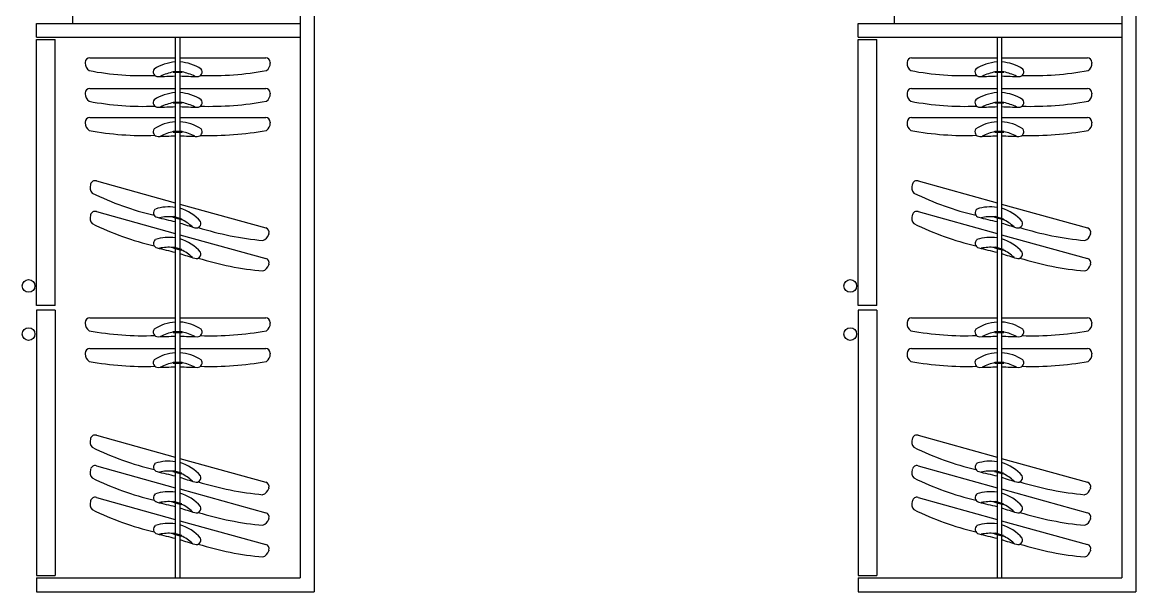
# Model space of a CAD drawing. Header units: millimetres. Extents: x -10 to 320, y -26 to 94.
# Drawn here: x 190.291 to 192.698, y 25.454 to 26.686 of the extents above; entities that cross this region are included whole.
import ezdxf

# ---------------------------------------------------------------- set-up
doc = ezdxf.new("R2010")
doc.units = ezdxf.units.MM
doc.header["$LTSCALE"] = 0.05
doc.layers.add('FURN-L', color=1, linetype='Continuous')
doc.layers.add('FURN-T', color=2, linetype='Continuous')

msp = doc.modelspace()

# ---------------------------------------------------------------- linework, layer by layer
at = {"layer": 'FURN-L', "color": 7}
for p, q in [((190.3992, 27.7238), (190.3992, 26.6838)), ((192.1759, 27.7238), (192.1759, 26.6838)), ((190.6216, 26.6538), (190.6216, 25.4838)), ((190.6316, 26.6538), (190.6316, 25.4838)), ((192.3983, 26.6538), (192.3983, 25.4838)), ((192.4083, 26.6538), (192.4083, 25.4838)), ((190.437, 26.6094), (190.6216, 26.6094)), ((190.6316, 26.6094), (190.817, 26.6094)), ((192.2137, 26.6094), (192.3983, 26.6094)), ((192.4083, 26.6094), (192.5937, 26.6094)), ((190.427, 26.5994), (190.427, 26.5979)), ((190.6172, 26.5781), (190.6172, 26.58)), ((190.6172, 26.58), (190.6363, 26.58)), ((190.6363, 26.5781), (190.6363, 26.58)), ((190.827, 26.5994), (190.827, 26.5979)), ((192.2037, 26.5994), (192.2037, 26.5979)), ((192.3939, 26.5781), (192.3939, 26.58)), ((192.3939, 26.58), (192.413, 26.58)), ((192.413, 26.5781), (192.413, 26.58)), ((192.6037, 26.5994), (192.6037, 26.5979)), ((190.6172, 26.5781), (190.6363, 26.5781)), ((192.3939, 26.5781), (192.413, 26.5781)), ((190.427, 26.533), (190.427, 26.5315)), ((190.437, 26.543), (190.6216, 26.543)), ((190.6316, 26.543), (190.817, 26.543)), ((190.827, 26.533), (190.827, 26.5315)), ((192.2037, 26.533), (192.2037, 26.5315)), ((192.2137, 26.543), (192.3983, 26.543)), ((192.4083, 26.543), (192.5937, 26.543)), ((192.6037, 26.533), (192.6037, 26.5315)), ((190.6172, 26.5136), (190.6363, 26.5136)), ((190.6172, 26.5117), (190.6172, 26.5136)), ((190.6172, 26.5117), (190.6363, 26.5117)), ((190.6363, 26.5117), (190.6363, 26.5136)), ((192.3939, 26.5136), (192.413, 26.5136)), ((192.3939, 26.5117), (192.3939, 26.5136)), ((192.3939, 26.5117), (192.413, 26.5117)), ((192.413, 26.5117), (192.413, 26.5136)), ((190.427, 26.4699), (190.427, 26.4684)), ((190.437, 26.4799), (190.6216, 26.4799)), ((190.6316, 26.4799), (190.817, 26.4799)), ((190.827, 26.4699), (190.827, 26.4684)), ((192.2037, 26.4699), (192.2037, 26.4684)), ((192.2137, 26.4799), (192.3983, 26.4799)), ((192.4083, 26.4799), (192.5937, 26.4799)), ((192.6037, 26.4699), (192.6037, 26.4684)), ((190.6172, 26.4486), (190.6172, 26.4504)), ((190.6172, 26.4504), (190.6363, 26.4504)), ((190.6172, 26.4486), (190.6363, 26.4486)), ((190.6363, 26.4486), (190.6363, 26.4504)), ((192.3939, 26.4486), (192.3939, 26.4504)), ((192.3939, 26.4504), (192.413, 26.4504)), ((192.3939, 26.4486), (192.413, 26.4486)), ((192.413, 26.4486), (192.413, 26.4504)), ((190.4509, 26.3429), (190.6216, 26.2955)), ((192.2276, 26.3429), (192.3983, 26.2955)), ((190.4386, 26.3359), (190.4382, 26.3344)), ((192.2153, 26.3359), (192.2149, 26.3344)), ((190.6316, 26.2927), (190.817, 26.2412)), ((192.4083, 26.2927), (192.5937, 26.2412)), ((190.4386, 26.2697), (190.4382, 26.2683)), ((190.4509, 26.2767), (190.6216, 26.2293)), ((192.2153, 26.2697), (192.2149, 26.2683)), ((192.2276, 26.2767), (192.3983, 26.2293)), ((190.6162, 26.2645), (190.6167, 26.2663)), ((190.6162, 26.2645), (190.6346, 26.2594)), ((190.6167, 26.2663), (190.6351, 26.2612)), ((190.6346, 26.2594), (190.6351, 26.2612)), ((192.3929, 26.2645), (192.3934, 26.2663)), ((192.3929, 26.2645), (192.4113, 26.2594)), ((192.3934, 26.2663), (192.4118, 26.2612)), ((192.4113, 26.2594), (192.4118, 26.2612)), ((190.6316, 26.2265), (190.817, 26.1751)), ((190.824, 26.2289), (190.8236, 26.2275)), ((192.4083, 26.2265), (192.5937, 26.1751)), ((192.6007, 26.2289), (192.6003, 26.2275)), ((190.6162, 26.1983), (190.6167, 26.2001)), ((190.6162, 26.1983), (190.6346, 26.1932)), ((190.6167, 26.2001), (190.6351, 26.195)), ((190.6346, 26.1932), (190.6351, 26.195)), ((192.3929, 26.1983), (192.3934, 26.2001)), ((192.3929, 26.1983), (192.4113, 26.1932)), ((192.3934, 26.2001), (192.4118, 26.195)), ((192.4113, 26.1932), (192.4118, 26.195)), ((190.824, 26.1627), (190.8236, 26.1613)), ((192.6007, 26.1627), (192.6003, 26.1613)), ((190.427, 26.0365), (190.427, 26.0349)), ((190.437, 26.0465), (190.6216, 26.0465)), ((190.6316, 26.0465), (190.817, 26.0465)), ((190.827, 26.0365), (190.827, 26.0349)), ((192.2037, 26.0365), (192.2037, 26.0349)), ((192.2137, 26.0465), (192.3983, 26.0465)), ((192.4083, 26.0465), (192.5937, 26.0465)), ((192.6037, 26.0365), (192.6037, 26.0349)), ((190.6172, 26.017), (190.6363, 26.017)), ((190.6172, 26.0152), (190.6172, 26.017)), ((190.6172, 26.0152), (190.6363, 26.0152)), ((190.6363, 26.0152), (190.6363, 26.017)), ((192.3939, 26.017), (192.413, 26.017)), ((192.3939, 26.0152), (192.3939, 26.017)), ((192.3939, 26.0152), (192.413, 26.0152)), ((192.413, 26.0152), (192.413, 26.017)), ((190.437, 25.9801), (190.6216, 25.9801)), ((190.6316, 25.9801), (190.817, 25.9801)), ((192.2137, 25.9801), (192.3983, 25.9801)), ((192.4083, 25.9801), (192.5937, 25.9801)), ((190.427, 25.9701), (190.427, 25.9685)), ((190.827, 25.9701), (190.827, 25.9685)), ((192.2037, 25.9701), (192.2037, 25.9685)), ((192.6037, 25.9701), (192.6037, 25.9685)), ((190.6172, 25.9488), (190.6172, 25.9506)), ((190.6172, 25.9506), (190.6363, 25.9506)), ((190.6172, 25.9488), (190.6363, 25.9488)), ((190.6363, 25.9488), (190.6363, 25.9506)), ((192.3939, 25.9488), (192.3939, 25.9506)), ((192.3939, 25.9506), (192.413, 25.9506)), ((192.3939, 25.9488), (192.413, 25.9488)), ((192.413, 25.9488), (192.413, 25.9506)), ((190.4386, 25.7856), (190.4382, 25.7842)), ((190.4509, 25.7926), (190.6216, 25.7452)), ((192.2153, 25.7856), (192.2149, 25.7842)), ((192.2276, 25.7926), (192.3983, 25.7452)), ((190.6316, 25.7424), (190.817, 25.691)), ((192.4083, 25.7424), (192.5937, 25.691)), ((190.4386, 25.7194), (190.4382, 25.718)), ((190.4509, 25.7264), (190.6216, 25.679)), ((190.6162, 25.7142), (190.6167, 25.716)), ((190.6162, 25.7142), (190.6346, 25.7091)), ((190.6167, 25.716), (190.6351, 25.7109)), ((192.2153, 25.7194), (192.2149, 25.718)), ((192.2276, 25.7264), (192.3983, 25.679)), ((192.3929, 25.7142), (192.3934, 25.716)), ((192.3929, 25.7142), (192.4113, 25.7091)), ((192.3934, 25.716), (192.4118, 25.7109)), ((190.6346, 25.7091), (190.6351, 25.7109)), ((192.4113, 25.7091), (192.4118, 25.7109)), ((190.6316, 25.6762), (190.817, 25.6248)), ((190.824, 25.6786), (190.8236, 25.6772)), ((192.4083, 25.6762), (192.5937, 25.6248)), ((192.6007, 25.6786), (192.6003, 25.6772)), ((190.4386, 25.6508), (190.4382, 25.6494)), ((190.4509, 25.6578), (190.6216, 25.6104)), ((190.6162, 25.648), (190.6167, 25.6498)), ((190.6162, 25.648), (190.6346, 25.6429)), ((190.6167, 25.6498), (190.6351, 25.6447)), ((190.6346, 25.6429), (190.6351, 25.6447)), ((192.2153, 25.6508), (192.2149, 25.6494)), ((192.2276, 25.6578), (192.3983, 25.6104)), ((192.3929, 25.648), (192.3934, 25.6498)), ((192.3929, 25.648), (192.4113, 25.6429)), ((192.3934, 25.6498), (192.4118, 25.6447)), ((192.4113, 25.6429), (192.4118, 25.6447)), ((190.6316, 25.6076), (190.817, 25.5562)), ((190.824, 25.6124), (190.8236, 25.611)), ((192.4083, 25.6076), (192.5937, 25.5562)), ((192.6007, 25.6124), (192.6003, 25.611)), ((190.6162, 25.5794), (190.6167, 25.5812)), ((190.6162, 25.5794), (190.6346, 25.5743)), ((190.6167, 25.5812), (190.6351, 25.5761)), ((190.6346, 25.5743), (190.6351, 25.5761)), ((192.3929, 25.5794), (192.3934, 25.5812)), ((192.3929, 25.5794), (192.4113, 25.5743)), ((192.3934, 25.5812), (192.4118, 25.5761)), ((192.4113, 25.5743), (192.4118, 25.5761)), ((190.824, 25.5438), (190.8236, 25.5424)), ((192.6007, 25.5438), (192.6003, 25.5424))]:
    msp.add_line(p, q, dxfattribs=at)
for centre in [(190.3044, 26.1155), (192.0811, 26.1155), (190.3044, 26.0115), (192.0811, 26.0115)]:
    msp.add_circle(centre, 0.0137, dxfattribs=at)
for centre, radius, start, end in [((190.437, 26.5994), 0.01, 90, 180), ((190.817, 26.5994), 0.01, 0, 90), ((192.2137, 26.5994), 0.01, 90, 180), ((192.5937, 26.5994), 0.01, 0, 90), ((190.4456, 26.5973), 0.0186, 178.1381, 236.6028), ((190.5526, 27.2026), 0.6319, 259.3059, 272.2439), ((190.5839, 26.5787), 0.01, 141.6716, 273.187), ((190.6277, 26.5074), 0.0931, 93.7473, 123.6389), ((190.6259, 26.5074), 0.0931, 56.3611, 86.5112), ((190.6696, 26.5787), 0.01, 266.813, 38.3284), ((190.6972, 27.2472), 0.6765, 268.2062, 280.3345), ((190.8084, 26.5973), 0.0186, 303.3972, 1.8619), ((192.2223, 26.5973), 0.0186, 178.1381, 236.6028), ((192.3293, 27.2026), 0.6319, 259.3059, 272.2439), ((192.3606, 26.5787), 0.01, 141.6716, 273.187), ((192.4043, 26.5074), 0.0931, 93.7473, 123.6389), ((192.4026, 26.5074), 0.0931, 56.3611, 86.5112), ((192.4463, 26.5787), 0.01, 266.813, 38.3284), ((192.4739, 27.2472), 0.6765, 268.2062, 280.3345), ((192.5851, 26.5973), 0.0186, 303.3972, 1.8619), ((190.5059, 29.2845), 2.7169, 271.6576, 272.4488), ((190.634, 26.4849), 0.0952, 99.9617, 117.8245), ((190.7477, 29.2845), 2.7169, 267.5512, 268.3424), ((190.6196, 26.4849), 0.0952, 62.1755, 80.0383), ((192.2826, 29.2845), 2.7169, 271.6576, 272.4488), ((192.4107, 26.4849), 0.0952, 99.9617, 117.8245), ((192.5243, 29.2845), 2.7169, 267.5512, 268.3424), ((192.3963, 26.4849), 0.0952, 62.1755, 80.0383), ((190.437, 26.533), 0.01, 90, 180), ((190.4456, 26.5309), 0.0186, 178.1381, 236.6028), ((190.6277, 26.441), 0.0931, 93.7473, 123.6389), ((190.6259, 26.441), 0.0931, 56.3611, 86.5112), ((190.817, 26.533), 0.01, 0, 90), ((190.8084, 26.5309), 0.0186, 303.3972, 1.8619), ((192.2223, 26.5309), 0.0186, 178.1381, 236.6028), ((192.2137, 26.533), 0.01, 90, 180), ((192.4043, 26.441), 0.0931, 93.7473, 123.6389), ((192.4026, 26.441), 0.0931, 56.3611, 86.5112), ((192.5937, 26.533), 0.01, 0, 90), ((192.5851, 26.5309), 0.0186, 303.3972, 1.8619), ((190.5526, 27.1362), 0.6319, 259.3059, 272.2439), ((190.5839, 26.5123), 0.01, 141.6716, 273.187), ((190.634, 26.4185), 0.0952, 99.9617, 117.8245), ((190.6196, 26.4185), 0.0952, 62.1755, 80.0383), ((190.6696, 26.5123), 0.01, 266.813, 38.3284), ((190.6972, 27.1808), 0.6765, 268.2062, 280.3345), ((192.3293, 27.1362), 0.6319, 259.3059, 272.2439), ((192.3606, 26.5123), 0.01, 141.6716, 273.187), ((192.4107, 26.4185), 0.0952, 99.9617, 117.8245), ((192.3963, 26.4185), 0.0952, 62.1755, 80.0383), ((192.4463, 26.5123), 0.01, 266.813, 38.3284), ((192.4739, 27.1808), 0.6765, 268.2062, 280.3345), ((190.5059, 29.2181), 2.7169, 271.6576, 272.4488), ((190.7477, 29.2181), 2.7169, 267.5512, 268.3424), ((192.2826, 29.2181), 2.7169, 271.6576, 272.4488), ((192.5243, 29.2181), 2.7169, 267.5512, 268.3424), ((190.437, 26.4699), 0.01, 90, 180), ((190.4456, 26.4678), 0.0186, 178.1381, 236.6028), ((190.6277, 26.3779), 0.0931, 93.7473, 123.6389), ((190.6259, 26.3779), 0.0931, 56.3611, 86.5112), ((190.817, 26.4699), 0.01, 0, 90), ((190.8084, 26.4678), 0.0186, 303.3972, 1.8619), ((192.2223, 26.4678), 0.0186, 178.1381, 236.6028), ((192.2137, 26.4699), 0.01, 90, 180), ((192.4043, 26.3779), 0.0931, 93.7473, 123.6389), ((192.4026, 26.3779), 0.0931, 56.3611, 86.5112), ((192.5937, 26.4699), 0.01, 0, 90), ((192.5851, 26.4678), 0.0186, 303.3972, 1.8619), ((190.5526, 27.0731), 0.6319, 259.3059, 272.2439), ((190.5839, 26.4492), 0.01, 141.6716, 273.187), ((190.5059, 29.155), 2.7169, 271.6576, 272.4488), ((190.634, 26.3554), 0.0952, 99.9617, 117.8245), ((190.7477, 29.155), 2.7169, 267.5512, 268.3424), ((190.6196, 26.3554), 0.0952, 62.1755, 80.0383), ((190.6696, 26.4492), 0.01, 266.813, 38.3284), ((190.6972, 27.1177), 0.6765, 268.2062, 280.3345), ((192.3293, 27.0731), 0.6319, 259.3059, 272.2439), ((192.3606, 26.4492), 0.01, 141.6716, 273.187), ((192.2826, 29.155), 2.7169, 271.6576, 272.4488), ((192.4107, 26.3554), 0.0952, 99.9617, 117.8245), ((192.5243, 29.155), 2.7169, 267.5512, 268.3424), ((192.3963, 26.3554), 0.0952, 62.1755, 80.0383), ((192.4463, 26.4492), 0.01, 266.813, 38.3284), ((192.4739, 27.1177), 0.6765, 268.2062, 280.3345), ((190.4482, 26.3333), 0.01, 74.4857, 164.4857), ((192.2249, 26.3333), 0.01, 74.4857, 164.4857), ((190.4559, 26.3289), 0.0186, 162.6238, 221.0885), ((190.721, 26.8836), 0.6319, 243.7916, 256.7296), ((192.2326, 26.3289), 0.0186, 162.6238, 221.0885), ((192.4977, 26.8836), 0.6319, 243.7916, 256.7296), ((190.4559, 26.2627), 0.0186, 162.6238, 221.0885), ((190.4482, 26.2671), 0.01, 74.4857, 164.4857), ((190.5843, 26.274), 0.01, 126.1573, 257.6727), ((190.6074, 26.1936), 0.0931, 81.2136, 108.1246), ((190.6057, 26.1941), 0.0931, 40.8468, 73.9483), ((192.2326, 26.2627), 0.0186, 162.6238, 221.0885), ((192.2249, 26.2671), 0.01, 74.4857, 164.4857), ((192.361, 26.274), 0.01, 126.1573, 257.6727), ((192.384, 26.1936), 0.0931, 81.2136, 108.1246), ((192.3824, 26.1941), 0.0931, 40.8468, 73.9483), ((190.721, 26.8174), 0.6319, 243.7916, 256.7296), ((191.2328, 28.902), 2.7169, 256.1433, 256.9977), ((190.6074, 26.1702), 0.0952, 84.4474, 102.3103), ((191.4658, 28.8374), 2.7169, 252.1187, 252.8281), ((190.5936, 26.174), 0.0952, 46.6612, 64.524), ((190.6669, 26.2511), 0.01, 251.2987, 22.8141), ((192.4977, 26.8174), 0.6319, 243.7916, 256.7296), ((193.0095, 28.902), 2.7169, 256.1433, 256.9977), ((192.3841, 26.1702), 0.0952, 84.4474, 102.3103), ((193.2425, 28.8374), 2.7169, 252.1187, 252.8281), ((192.3702, 26.174), 0.0952, 46.6612, 64.524), ((192.4435, 26.2511), 0.01, 251.2987, 22.8141), ((190.6074, 26.1274), 0.0931, 81.2136, 108.1246), ((190.8723, 26.8879), 0.6765, 252.6919, 264.8202), ((190.8055, 26.2318), 0.0186, 287.8829, 346.3477), ((190.8144, 26.2316), 0.01, 344.4857, 74.4857), ((192.384, 26.1274), 0.0931, 81.2136, 108.1246), ((192.649, 26.8879), 0.6765, 252.6919, 264.8202), ((192.5822, 26.2318), 0.0186, 287.8829, 346.3477), ((192.5911, 26.2316), 0.01, 344.4857, 74.4857), ((190.5843, 26.2078), 0.01, 126.1573, 257.6727), ((191.2328, 28.8358), 2.7169, 256.1433, 256.9977), ((190.6074, 26.104), 0.0952, 84.4474, 102.3103), ((190.6057, 26.1279), 0.0931, 40.8468, 73.9483), ((192.361, 26.2078), 0.01, 126.1573, 257.6727), ((193.0095, 28.8358), 2.7169, 256.1433, 256.9977), ((192.3841, 26.104), 0.0952, 84.4474, 102.3103), ((192.3824, 26.1279), 0.0931, 40.8468, 73.9483), ((191.4658, 28.7712), 2.7169, 252.1187, 252.8281), ((190.5936, 26.1078), 0.0952, 46.6612, 64.524), ((190.6669, 26.1849), 0.01, 251.2987, 22.8141), ((190.8723, 26.8217), 0.6765, 252.6919, 264.8202), ((190.8144, 26.1654), 0.01, 344.4857, 74.4857), ((193.2425, 28.7712), 2.7169, 252.1187, 252.8281), ((192.3702, 26.1078), 0.0952, 46.6612, 64.524), ((192.4435, 26.1849), 0.01, 251.2987, 22.8141), ((192.649, 26.8217), 0.6765, 252.6919, 264.8202), ((192.5911, 26.1654), 0.01, 344.4857, 74.4857), ((190.8055, 26.1657), 0.0186, 287.8829, 346.3477), ((192.5822, 26.1657), 0.0186, 287.8829, 346.3477), ((190.437, 26.0365), 0.01, 90, 180), ((190.4456, 26.0343), 0.0186, 178.1381, 236.6028), ((190.6277, 25.9445), 0.0931, 93.7473, 123.6389), ((190.6259, 25.9445), 0.0931, 56.3611, 86.5112), ((190.817, 26.0365), 0.01, 0, 90), ((190.8084, 26.0343), 0.0186, 303.3972, 1.8619), ((192.2223, 26.0343), 0.0186, 178.1381, 236.6028), ((192.2137, 26.0365), 0.01, 90, 180), ((192.4043, 25.9445), 0.0931, 93.7473, 123.6389), ((192.4026, 25.9445), 0.0931, 56.3611, 86.5112), ((192.5937, 26.0365), 0.01, 0, 90), ((192.5851, 26.0343), 0.0186, 303.3972, 1.8619), ((190.5526, 26.6397), 0.6319, 259.3059, 272.2439), ((190.5839, 26.0158), 0.01, 141.6716, 273.187), ((190.5059, 28.7215), 2.7169, 271.6576, 272.4488), ((190.634, 25.922), 0.0952, 99.9617, 117.8245), ((190.7477, 28.7215), 2.7169, 267.5512, 268.3424), ((190.6196, 25.922), 0.0952, 62.1755, 80.0383), ((190.6696, 26.0158), 0.01, 266.813, 38.3284), ((190.6972, 26.6843), 0.6765, 268.2062, 280.3345), ((192.3293, 26.6397), 0.6319, 259.3059, 272.2439), ((192.3606, 26.0158), 0.01, 141.6716, 273.187), ((192.2826, 28.7215), 2.7169, 271.6576, 272.4488), ((192.4107, 25.922), 0.0952, 99.9617, 117.8245), ((192.5243, 28.7215), 2.7169, 267.5512, 268.3424), ((192.3963, 25.922), 0.0952, 62.1755, 80.0383), ((192.4463, 26.0158), 0.01, 266.813, 38.3284), ((192.4739, 26.6843), 0.6765, 268.2062, 280.3345), ((190.437, 25.9701), 0.01, 90, 180), ((190.817, 25.9701), 0.01, 0, 90), ((192.2137, 25.9701), 0.01, 90, 180), ((192.5937, 25.9701), 0.01, 0, 90), ((190.4456, 25.9679), 0.0186, 178.1381, 236.6028), ((190.5839, 25.9494), 0.01, 141.6716, 273.187), ((190.6277, 25.8781), 0.0931, 93.7473, 123.6389), ((190.6259, 25.8781), 0.0931, 56.3611, 86.5112), ((190.6696, 25.9494), 0.01, 266.813, 38.3284), ((190.8084, 25.9679), 0.0186, 303.3972, 1.8619), ((192.2223, 25.9679), 0.0186, 178.1381, 236.6028), ((192.3606, 25.9494), 0.01, 141.6716, 273.187), ((192.4043, 25.8781), 0.0931, 93.7473, 123.6389), ((192.4026, 25.8781), 0.0931, 56.3611, 86.5112), ((192.4463, 25.9494), 0.01, 266.813, 38.3284), ((192.5851, 25.9679), 0.0186, 303.3972, 1.8619), ((190.5526, 26.5733), 0.6319, 259.3059, 272.2439), ((190.5059, 28.6551), 2.7169, 271.6576, 272.4488), ((190.634, 25.8556), 0.0952, 99.9617, 117.8245), ((190.7477, 28.6551), 2.7169, 267.5512, 268.3424), ((190.6196, 25.8556), 0.0952, 62.1755, 80.0383), ((190.6972, 26.6179), 0.6765, 268.2062, 280.3345), ((192.3293, 26.5733), 0.6319, 259.3059, 272.2439), ((192.2826, 28.6551), 2.7169, 271.6576, 272.4488), ((192.4107, 25.8556), 0.0952, 99.9617, 117.8245), ((192.5243, 28.6551), 2.7169, 267.5512, 268.3424), ((192.3963, 25.8556), 0.0952, 62.1755, 80.0383), ((192.4739, 26.6179), 0.6765, 268.2062, 280.3345), ((190.4482, 25.783), 0.01, 74.4857, 164.4857), ((192.2249, 25.783), 0.01, 74.4857, 164.4857), ((190.4559, 25.7786), 0.0186, 162.6238, 221.0885), ((190.721, 26.3333), 0.6319, 243.7916, 256.7296), ((192.2326, 25.7786), 0.0186, 162.6238, 221.0885), ((192.4977, 26.3333), 0.6319, 243.7916, 256.7296), ((190.4559, 25.7124), 0.0186, 162.6238, 221.0885), ((190.4482, 25.7168), 0.01, 74.4857, 164.4857), ((190.5843, 25.7237), 0.01, 126.1573, 257.6727), ((190.6074, 25.6433), 0.0931, 81.2136, 108.1246), ((191.2328, 28.3517), 2.7169, 256.1433, 256.9977), ((190.6074, 25.6199), 0.0952, 84.4474, 102.3103), ((190.6057, 25.6438), 0.0931, 40.8468, 73.9483), ((192.2326, 25.7124), 0.0186, 162.6238, 221.0885), ((192.2249, 25.7168), 0.01, 74.4857, 164.4857), ((192.361, 25.7237), 0.01, 126.1573, 257.6727), ((192.384, 25.6433), 0.0931, 81.2136, 108.1246), ((193.0095, 28.3517), 2.7169, 256.1433, 256.9977), ((192.3841, 25.6199), 0.0952, 84.4474, 102.3103), ((192.3824, 25.6438), 0.0931, 40.8468, 73.9483), ((190.721, 26.2671), 0.6319, 243.7916, 256.7296), ((191.4658, 28.2871), 2.7169, 252.1187, 252.8281), ((190.5936, 25.6237), 0.0952, 46.6612, 64.524), ((190.6669, 25.7008), 0.01, 251.2987, 22.8141), ((190.8723, 26.3376), 0.6765, 252.6919, 264.8202), ((190.8144, 25.6813), 0.01, 344.4857, 74.4857), ((192.4977, 26.2671), 0.6319, 243.7916, 256.7296), ((193.2425, 28.2871), 2.7169, 252.1187, 252.8281), ((192.3702, 25.6237), 0.0952, 46.6612, 64.524), ((192.4435, 25.7008), 0.01, 251.2987, 22.8141), ((192.649, 26.3376), 0.6765, 252.6919, 264.8202), ((192.5911, 25.6813), 0.01, 344.4857, 74.4857), ((190.5843, 25.6575), 0.01, 126.1573, 257.6727), ((190.6074, 25.5771), 0.0931, 81.2136, 108.1246), ((190.6057, 25.5776), 0.0931, 40.8468, 73.9483), ((190.8055, 25.6816), 0.0186, 287.8829, 346.3477), ((192.361, 25.6575), 0.01, 126.1573, 257.6727), ((192.384, 25.5771), 0.0931, 81.2136, 108.1246), ((192.3824, 25.5776), 0.0931, 40.8468, 73.9483), ((192.5822, 25.6816), 0.0186, 287.8829, 346.3477), ((190.4559, 25.6438), 0.0186, 162.6238, 221.0885), ((190.4482, 25.6482), 0.01, 74.4857, 164.4857), ((191.2328, 28.2855), 2.7169, 256.1433, 256.9977), ((190.6074, 25.5537), 0.0952, 84.4474, 102.3103), ((190.5936, 25.5576), 0.0952, 46.6612, 64.524), ((192.2326, 25.6438), 0.0186, 162.6238, 221.0885), ((192.2249, 25.6482), 0.01, 74.4857, 164.4857), ((193.0095, 28.2855), 2.7169, 256.1433, 256.9977), ((192.3841, 25.5537), 0.0952, 84.4474, 102.3103), ((192.3702, 25.5576), 0.0952, 46.6612, 64.524), ((190.721, 26.1985), 0.6319, 243.7916, 256.7296), ((191.4658, 28.2209), 2.7169, 252.1187, 252.8281), ((190.6669, 25.6346), 0.01, 251.2987, 22.8141), ((190.8723, 26.2714), 0.6765, 252.6919, 264.8202), ((190.8144, 25.6151), 0.01, 344.4857, 74.4857), ((192.4977, 26.1985), 0.6319, 243.7916, 256.7296), ((193.2425, 28.2209), 2.7169, 252.1187, 252.8281), ((192.4435, 25.6346), 0.01, 251.2987, 22.8141), ((192.649, 26.2714), 0.6765, 252.6919, 264.8202), ((192.5911, 25.6151), 0.01, 344.4857, 74.4857), ((190.5843, 25.5889), 0.01, 126.1573, 257.6727), ((190.6074, 25.5085), 0.0931, 81.2136, 108.1246), ((190.6057, 25.509), 0.0931, 40.8468, 73.9483), ((190.8055, 25.6154), 0.0186, 287.8829, 346.3477), ((192.361, 25.5889), 0.01, 126.1573, 257.6727), ((192.384, 25.5085), 0.0931, 81.2136, 108.1246), ((192.3824, 25.509), 0.0931, 40.8468, 73.9483), ((192.5822, 25.6154), 0.0186, 287.8829, 346.3477), ((191.2328, 28.2169), 2.7169, 256.1433, 256.9977), ((190.6074, 25.4851), 0.0952, 84.4474, 102.3103), ((190.5936, 25.489), 0.0952, 46.6612, 64.524), ((190.6669, 25.566), 0.01, 251.2987, 22.8141), ((193.0095, 28.2169), 2.7169, 256.1433, 256.9977), ((192.3841, 25.4851), 0.0952, 84.4474, 102.3103), ((192.3702, 25.489), 0.0952, 46.6612, 64.524), ((192.4435, 25.566), 0.01, 251.2987, 22.8141), ((191.4658, 28.1523), 2.7169, 252.1187, 252.8281), ((190.8723, 26.2028), 0.6765, 252.6919, 264.8202), ((190.8144, 25.5465), 0.01, 344.4857, 74.4857), ((193.2425, 28.1523), 2.7169, 252.1187, 252.8281), ((192.649, 26.2028), 0.6765, 252.6919, 264.8202), ((192.5911, 25.5465), 0.01, 344.4857, 74.4857), ((190.8055, 25.5468), 0.0186, 287.8829, 346.3477), ((192.5822, 25.5468), 0.0186, 287.8829, 346.3477)]:
    msp.add_arc(centre, radius, start, end, dxfattribs=at)
at = {"layer": 'FURN-T', "color": 7}
for p, q in [((190.9216, 28.9588), (190.9216, 25.4538)), ((192.6983, 28.9588), (192.6983, 25.4538)), ((190.8916, 28.9288), (190.8916, 25.4838)), ((192.6683, 28.9288), (192.6683, 25.4838)), ((190.3216, 26.6838), (190.8916, 26.6838)), ((190.3216, 26.6538), (190.3216, 26.6838)), ((192.0983, 26.6838), (192.6683, 26.6838)), ((192.0983, 26.6538), (192.0983, 26.6838)), ((190.3216, 26.6538), (190.8916, 26.6538)), ((192.0983, 26.6538), (192.6683, 26.6538)), ((190.3216, 26.073), (190.3216, 26.6488)), ((190.3216, 26.6488), (190.3616, 26.6488)), ((190.3616, 26.073), (190.3616, 26.6488)), ((192.0983, 26.073), (192.0983, 26.6488)), ((192.0983, 26.6488), (192.1383, 26.6488)), ((192.1383, 26.073), (192.1383, 26.6488)), ((190.3616, 26.073), (190.3216, 26.073)), ((190.3216, 26.063), (190.3216, 25.4888)), ((190.3616, 26.063), (190.3216, 26.063)), ((190.3616, 26.063), (190.3616, 25.4888)), ((192.1383, 26.073), (192.0983, 26.073)), ((192.0983, 26.063), (192.0983, 25.4888)), ((192.1383, 26.063), (192.0983, 26.063)), ((192.1383, 26.063), (192.1383, 25.4888)), ((190.3216, 25.4888), (190.3616, 25.4888)), ((190.3216, 25.4838), (190.8916, 25.4838)), ((190.3216, 25.4838), (190.3216, 25.4538)), ((192.0983, 25.4888), (192.1383, 25.4888)), ((192.0983, 25.4838), (192.6683, 25.4838)), ((192.0983, 25.4838), (192.0983, 25.4538)), ((190.3216, 25.4538), (190.9216, 25.4538)), ((192.0983, 25.4538), (192.6983, 25.4538))]:
    msp.add_line(p, q, dxfattribs=at)

doc.saveas('drawing.dxf')
